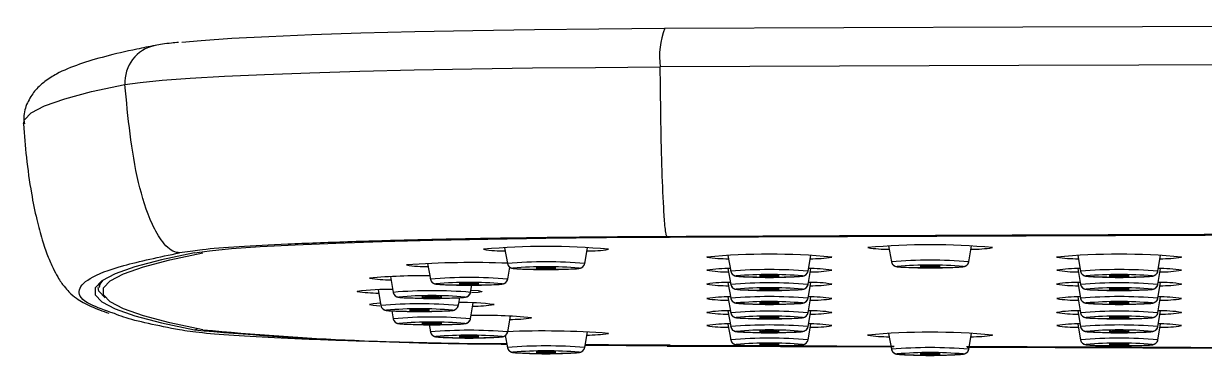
# Model space of a CAD drawing. Extents: x -2463 to 697, y 0 to 2315.
# Drawn here: x -1837.1 to -1774.6, y 1341.8 to 1359.4 of the extents above; entities that cross this region are included whole.
import ezdxf

# ---------------------------------------------------------------- set-up
doc = ezdxf.new("R2010")
doc.units = 0
doc.header["$LTSCALE"] = 10
doc.header["$MEASUREMENT"] = 0
doc.layers.get('0').update_dxf_attribs({"linetype": 'CONTINUOUS'})

msp = doc.modelspace()

# ---------------------------------------------------------------- linework, layer by layer
for p, q in [((-1811.626, 1347.53), (-1811.478, 1346.692)), ((-1807.39, 1346.692), (-1807.243, 1347.53)), ((-1792.424, 1347.533), (-1792.416, 1347.541)), ((-1791.315, 1347.619), (-1791.168, 1346.781)), ((-1787.08, 1346.781), (-1786.932, 1347.619)), ((-1785.824, 1347.533), (-1785.832, 1347.541)), ((-1828.12, 1347.352), (-1828.811, 1347.262)), ((-1812.734, 1347.444), (-1812.726, 1347.452)), ((-1806.134, 1347.444), (-1806.142, 1347.452)), ((-1800.924, 1347.034), (-1800.916, 1347.042)), ((-1799.815, 1347.12), (-1799.668, 1346.282)), ((-1795.58, 1346.282), (-1795.432, 1347.12)), ((-1794.324, 1347.034), (-1794.332, 1347.042)), ((-1782.424, 1347.034), (-1782.416, 1347.042)), ((-1781.315, 1347.12), (-1781.168, 1346.282)), ((-1777.08, 1346.282), (-1776.932, 1347.12)), ((-1775.824, 1347.034), (-1775.832, 1347.042)), ((-1816.807, 1346.615), (-1816.799, 1346.623)), ((-1815.698, 1346.701), (-1815.551, 1345.863)), ((-1811.463, 1345.863), (-1811.352, 1346.496)), ((-1800.924, 1346.336), (-1800.916, 1346.344)), ((-1799.815, 1346.422), (-1799.668, 1345.584)), ((-1795.58, 1345.584), (-1795.432, 1346.422)), ((-1794.324, 1346.336), (-1794.332, 1346.344)), ((-1782.424, 1346.336), (-1782.416, 1346.344)), ((-1781.315, 1346.422), (-1781.168, 1345.584)), ((-1777.08, 1345.584), (-1776.932, 1346.422)), ((-1775.824, 1346.336), (-1775.832, 1346.344)), ((-1818.772, 1345.917), (-1818.764, 1345.925)), ((-1817.663, 1346.003), (-1817.515, 1345.165)), ((-1799.815, 1345.689), (-1799.668, 1344.851)), ((-1795.58, 1344.851), (-1795.432, 1345.689)), ((-1781.315, 1345.689), (-1781.168, 1344.851)), ((-1777.08, 1344.851), (-1776.932, 1345.689)), ((-1833.074, 1345.618), (-1833.074, 1345.419)), ((-1819.416, 1345.227), (-1819.424, 1345.219)), ((-1818.315, 1345.305), (-1818.168, 1344.467)), ((-1813.428, 1345.165), (-1813.359, 1345.556)), ((-1812.832, 1345.227), (-1812.824, 1345.219)), ((-1800.924, 1345.603), (-1800.916, 1345.611)), ((-1794.324, 1345.603), (-1794.332, 1345.611)), ((-1782.424, 1345.603), (-1782.416, 1345.611)), ((-1775.824, 1345.603), (-1775.832, 1345.611)), ((-1818.772, 1344.521), (-1818.764, 1344.529)), ((-1814.006, 1344.885), (-1814.08, 1344.467)), ((-1813.428, 1343.769), (-1813.28, 1344.607)), ((-1812.172, 1344.521), (-1812.18, 1344.529)), ((-1800.924, 1344.835), (-1800.916, 1344.843)), ((-1799.815, 1344.921), (-1799.668, 1344.084)), ((-1795.58, 1344.084), (-1795.432, 1344.921)), ((-1794.324, 1344.835), (-1794.332, 1344.843)), ((-1782.424, 1344.835), (-1782.416, 1344.843)), ((-1781.315, 1344.921), (-1781.168, 1344.084)), ((-1777.08, 1344.084), (-1776.932, 1344.921)), ((-1775.824, 1344.835), (-1775.832, 1344.843)), ((-1817.589, 1344.186), (-1817.515, 1343.769)), ((-1811.463, 1343.071), (-1811.315, 1343.909)), ((-1810.207, 1343.823), (-1810.215, 1343.831)), ((-1800.924, 1344.102), (-1800.916, 1344.11)), ((-1799.815, 1344.188), (-1799.668, 1343.351)), ((-1795.58, 1343.351), (-1795.432, 1344.188)), ((-1794.324, 1344.102), (-1794.332, 1344.11)), ((-1782.424, 1344.102), (-1782.416, 1344.11)), ((-1781.315, 1344.188), (-1781.168, 1343.351)), ((-1777.08, 1343.351), (-1776.932, 1344.188)), ((-1775.824, 1344.102), (-1775.832, 1344.11)), ((-1815.619, 1343.462), (-1815.551, 1343.071)), ((-1800.924, 1343.404), (-1800.916, 1343.412)), ((-1799.815, 1343.49), (-1799.668, 1342.653)), ((-1795.58, 1342.653), (-1795.432, 1343.49)), ((-1794.324, 1343.404), (-1794.332, 1343.412)), ((-1782.424, 1343.404), (-1782.416, 1343.412)), ((-1781.315, 1343.49), (-1781.168, 1342.653)), ((-1777.08, 1342.653), (-1776.932, 1343.49)), ((-1775.824, 1343.404), (-1775.832, 1343.412)), ((-1811.589, 1342.875), (-1811.478, 1342.243)), ((-1807.39, 1342.243), (-1807.243, 1343.081)), ((-1806.134, 1342.995), (-1806.142, 1343.003)), ((-1792.424, 1342.905), (-1792.416, 1342.913)), ((-1791.315, 1342.991), (-1791.168, 1342.154)), ((-1787.08, 1342.154), (-1786.932, 1342.991)), ((-1785.824, 1342.905), (-1785.832, 1342.913)), ((-1803.031, 1342.326), (-1807.37, 1342.357)), ((-1803.031, 1342.326), (-1791.053, 1342.281)), ((-1791.034, 1342.305), (-1802.931, 1342.354)), ((-1802.875, 1342.37), (-1798.568, 1342.351)), ((-1797.073, 1342.345), (-1791.032, 1342.32)), ((-1787.171, 1342.267), (-1771.055, 1342.207))]:
    msp.add_line(p, q)
at = {"flags": 128}
for points in [[(-1803.148, 1359.138), (-1784.219, 1359.214), (-1765.249, 1359.276), (-1746.247, 1359.324), (-1727.219, 1359.359), (-1708.176, 1359.379), (-1689.124, 1359.386), (-1670.072, 1359.379), (-1651.028, 1359.359), (-1632.001, 1359.324), (-1612.999, 1359.276), (-1594.029, 1359.214), (-1575.1, 1359.138)], [(-1828.687, 1358.405), (-1827.665, 1358.498), (-1826.059, 1358.609), (-1824.099, 1358.712), (-1821.811, 1358.807), (-1819.227, 1358.893), (-1816.378, 1358.967), (-1813.305, 1359.029), (-1810.046, 1359.079), (-1806.645, 1359.115), (-1803.148, 1359.138)], [(-1831.701, 1356.158), (-1830.897, 1356.276), (-1829.742, 1356.39), (-1828.249, 1356.5), (-1826.435, 1356.603), (-1824.319, 1356.699), (-1821.926, 1356.787), (-1819.281, 1356.865), (-1816.414, 1356.934), (-1813.358, 1356.991), (-1810.145, 1357.037), (-1806.812, 1357.071), (-1803.396, 1357.092)], [(-1574.852, 1357.092), (-1593.822, 1357.168), (-1612.833, 1357.23), (-1631.877, 1357.279), (-1650.945, 1357.313), (-1670.031, 1357.334), (-1689.124, 1357.341), (-1708.217, 1357.334), (-1727.302, 1357.313), (-1746.371, 1357.279), (-1765.415, 1357.23), (-1784.426, 1357.168), (-1803.396, 1357.092)], [(-1837.061, 1354.074), (-1837.018, 1354.286), (-1836.662, 1354.662), (-1835.952, 1355.038), (-1834.888, 1355.413), (-1833.47, 1355.787), (-1831.701, 1356.158)], [(-1802.931, 1348.084), (-1784.038, 1348.16), (-1765.105, 1348.222), (-1746.138, 1348.27), (-1727.147, 1348.305), (-1708.14, 1348.325), (-1689.124, 1348.332), (-1670.108, 1348.325), (-1651.101, 1348.305), (-1632.11, 1348.27), (-1613.143, 1348.222), (-1594.209, 1348.16), (-1575.317, 1348.084)], [(-1828.024, 1347.257), (-1827.23, 1347.37), (-1826.068, 1347.48), (-1824.552, 1347.585), (-1822.703, 1347.683), (-1820.544, 1347.772), (-1818.105, 1347.853), (-1815.417, 1347.923), (-1812.516, 1347.982), (-1809.441, 1348.029), (-1806.232, 1348.063), (-1802.931, 1348.084)], [(-1802.875, 1348.069), (-1802.88, 1348.074), (-1802.884, 1348.084)], [(-1828.024, 1347.257), (-1829.773, 1346.889), (-1831.174, 1346.52), (-1832.226, 1346.149), (-1832.929, 1345.778), (-1833.28, 1345.405), (-1833.28, 1345.033), (-1832.929, 1344.661), (-1832.226, 1344.289), (-1831.174, 1343.918), (-1829.773, 1343.549), (-1828.024, 1343.182)], [(-1827.581, 1343.184), (-1829.327, 1343.551), (-1830.727, 1343.92), (-1831.778, 1344.29), (-1832.479, 1344.661), (-1832.83, 1345.033), (-1832.83, 1345.405), (-1832.479, 1345.777), (-1831.778, 1346.148), (-1830.727, 1346.518), (-1829.327, 1346.887), (-1827.581, 1347.254)], [(-1832.877, 1345.813), (-1833.03, 1345.605), (-1833.074, 1345.419)], [(-1832.757, 1344.881), (-1833.08, 1345.233), (-1833.124, 1345.419)], [(-1813.396, 1345.284), (-1813.023, 1345.258), (-1812.824, 1345.219)], [(-1813.38, 1345.155), (-1813.023, 1345.18), (-1812.824, 1345.219)], [(-1818.189, 1344.587), (-1818.573, 1344.561), (-1818.772, 1344.521)], [(-1818.772, 1344.521), (-1818.573, 1344.482), (-1818.215, 1344.457)], [(-1807.365, 1342.386), (-1806.232, 1342.375), (-1802.931, 1342.354)], [(-1802.875, 1342.37), (-1806.125, 1342.39), (-1807.362, 1342.402)], [(-1802.931, 1342.354), (-1802.926, 1342.359), (-1802.922, 1342.37)], [(-1771.043, 1342.234), (-1784.038, 1342.278), (-1787.197, 1342.29)], [(-1787.053, 1342.305), (-1783.992, 1342.294), (-1771.024, 1342.25)]]:
    msp.add_lwpolyline(points, dxfattribs=at)
for centre, radius, start, end in [((-1799.393, 1357.644), 4.041, 158.30974, 187.855), ((-1829.73, 1356.288), 1.975, 101.13729, 183.77498), ((-1809.434, 1311.7), 35.896, 84.72516, 95.27484), ((-1789.124, 1311.79), 35.895, 84.72515, 95.27485), ((-1791.343, 1354.18), 6.734, 260.76262, 270.4935), ((-1786.905, 1354.18), 6.734, 269.5065, 279.23738), ((-1811.653, 1354.091), 6.735, 260.76279, 270.49334), ((-1807.215, 1354.091), 6.734, 269.5065, 279.23738), ((-1797.624, 1311.299), 35.887, 84.72394, 95.27606), ((-1799.844, 1353.667), 6.721, 260.7557, 270.50639), ((-1795.404, 1353.667), 6.721, 269.49361, 279.2443), ((-1779.124, 1311.299), 35.887, 84.72394, 95.27606), ((-1781.344, 1353.667), 6.721, 260.7557, 270.50639), ((-1776.904, 1353.667), 6.721, 269.49361, 279.2443), ((-1813.325, 1298.952), 47.79, 87.73588, 94.17819), ((-1815.726, 1353.262), 6.735, 260.76279, 270.49334), ((-1809.434, 1323.159), 23.622, 85.0367, 94.9633), ((-1811.183, 1346.744), 0.3, 190.01997, 270.02355), ((-1809.434, 1326.294), 20.226, 85.04142, 94.95858), ((-1809.434, 1366.57), 20.202, 265.03541, 274.96459), ((-1809.434, 1340.389), 6.077, 85.04431, 94.95569), ((-1809.434, 1352.474), 6.053, 265.0243, 274.9757), ((-1807.686, 1346.744), 0.3, 269.97703, 349.98087), ((-1799.779, 1339.188), 7.239, 89.14077, 99.10329), ((-1799.843, 1352.983), 6.734, 260.76262, 270.4935), ((-1797.624, 1322.741), 23.63, 85.03841, 94.96159), ((-1799.372, 1346.334), 0.3, 190.01222, 270.01773), ((-1795.876, 1346.334), 0.3, 269.98285, 349.98862), ((-1795.458, 1339.273), 7.153, 80.87437, 90.8089), ((-1795.405, 1352.983), 6.734, 269.5065, 279.23738), ((-1789.124, 1323.248), 23.622, 85.0367, 94.9633), ((-1790.872, 1346.834), 0.3, 190.01913, 270.02439), ((-1789.124, 1326.383), 20.226, 85.04141, 94.95859), ((-1789.124, 1366.66), 20.202, 265.0354, 274.9646), ((-1789.124, 1340.479), 6.078, 85.04437, 94.95563), ((-1789.124, 1352.564), 6.053, 265.02436, 274.97564), ((-1787.375, 1346.834), 0.3, 269.97645, 349.98003), ((-1781.279, 1339.188), 7.239, 89.14077, 99.10329), ((-1781.343, 1352.983), 6.734, 260.76262, 270.4935), ((-1779.124, 1322.741), 23.63, 85.03841, 94.96159), ((-1780.872, 1346.334), 0.3, 190.01222, 270.01773), ((-1777.376, 1346.334), 0.3, 269.98143, 349.98862), ((-1776.964, 1339.227), 7.2, 80.88585, 90.84318), ((-1776.905, 1352.983), 6.734, 269.5065, 279.23738), ((-1816.162, 1318.099), 27.94, 88.7183, 95.35947), ((-1817.692, 1352.555), 6.726, 260.75936, 270.50272), ((-1813.507, 1322.346), 23.606, 85.03327, 94.96673), ((-1815.255, 1345.916), 0.3, 190.02796, 270.01556), ((-1813.507, 1325.481), 20.21, 85.03741, 94.96259), ((-1811.759, 1345.916), 0.3, 269.98502, 349.97288), ((-1799.785, 1338.508), 7.186, 89.16648, 99.11893), ((-1797.624, 1322.051), 23.622, 85.0367, 94.9633), ((-1797.624, 1325.908), 20.202, 85.03543, 94.96457), ((-1797.624, 1366.161), 20.202, 265.03543, 274.96457), ((-1797.624, 1339.98), 6.078, 85.04437, 94.95563), ((-1797.624, 1352.089), 6.078, 265.04437, 274.95563), ((-1795.458, 1338.544), 7.149, 80.87257, 90.80203), ((-1781.285, 1338.508), 7.186, 89.16648, 99.11893), ((-1779.124, 1322.051), 23.622, 85.0367, 94.9633), ((-1779.124, 1325.908), 20.202, 85.0354, 94.9646), ((-1779.124, 1366.161), 20.202, 265.0354, 274.9646), ((-1779.124, 1339.98), 6.078, 85.04437, 94.95563), ((-1779.124, 1352.089), 6.078, 265.04437, 274.95563), ((-1776.958, 1338.544), 7.149, 80.87257, 90.80203), ((-1817.693, 1331.09), 14.235, 89.27257, 96.98446), ((-1818.344, 1351.852), 6.721, 260.7557, 270.50639), ((-1815.472, 1321.632), 23.622, 85.0367, 94.9633), ((-1817.22, 1345.218), 0.3, 190.02602, 270.00392), ((-1813.507, 1365.742), 20.202, 265.03541, 274.96459), ((-1813.507, 1339.561), 6.077, 85.04424, 94.95576), ((-1813.507, 1351.646), 6.053, 265.02423, 274.97577), ((-1813.723, 1345.218), 0.3, 269.99454, 349.97693), ((-1799.843, 1352.25), 6.734, 260.76262, 270.4935), ((-1799.372, 1345.636), 0.3, 190.01997, 270.02355), ((-1797.624, 1325.186), 20.226, 85.04144, 94.95856), ((-1797.624, 1365.463), 20.202, 265.03543, 274.96457), ((-1797.624, 1339.282), 6.078, 85.04437, 94.95563), ((-1797.624, 1351.367), 6.053, 265.02436, 274.97564), ((-1795.875, 1345.636), 0.3, 269.97703, 349.98087), ((-1795.405, 1352.25), 6.734, 269.5065, 279.23738), ((-1781.343, 1352.25), 6.734, 260.76262, 270.4935), ((-1780.872, 1345.636), 0.3, 190.01997, 270.02355), ((-1779.124, 1325.186), 20.226, 85.04141, 94.95859), ((-1779.124, 1365.463), 20.202, 265.0354, 274.9646), ((-1779.124, 1339.282), 6.078, 85.04437, 94.95563), ((-1779.124, 1351.367), 6.053, 265.02436, 274.97564), ((-1777.375, 1345.636), 0.3, 269.97561, 349.98087), ((-1776.905, 1352.25), 6.734, 269.5065, 279.23738), ((-1816.124, 1320.926), 23.63, 85.03841, 94.96159), ((-1817.872, 1344.52), 0.3, 190.01222, 270.01773), ((-1815.472, 1324.792), 20.202, 85.03541, 94.96459), ((-1815.472, 1365.068), 20.226, 265.04142, 274.95858), ((-1815.472, 1338.888), 6.053, 85.02423, 94.97577), ((-1815.472, 1350.972), 6.077, 265.04424, 274.95576), ((-1814.376, 1344.52), 0.3, 269.98285, 349.98862), ((-1813.886, 1330.577), 14.049, 82.99264, 90.67984), ((-1813.253, 1351.168), 6.734, 269.5065, 279.23738), ((-1799.797, 1337.832), 7.093, 89.23316, 99.14223), ((-1799.844, 1351.473), 6.725, 260.7592, 270.50289), ((-1797.624, 1321.334), 23.606, 85.03327, 94.96673), ((-1799.372, 1344.904), 0.3, 190.02796, 270.01556), ((-1797.624, 1324.469), 20.21, 85.03743, 94.96257), ((-1797.624, 1364.73), 20.202, 265.03543, 274.96457), ((-1797.624, 1338.549), 6.078, 85.04437, 94.95563), ((-1797.624, 1350.634), 6.053, 265.02436, 274.97564), ((-1795.876, 1344.904), 0.3, 269.98502, 349.97288), ((-1795.458, 1337.775), 7.15, 80.87394, 90.79376), ((-1795.404, 1351.473), 6.725, 269.49711, 279.2408), ((-1781.297, 1337.832), 7.093, 89.23316, 99.14223), ((-1781.344, 1351.473), 6.725, 260.7592, 270.50289), ((-1779.124, 1321.334), 23.606, 85.03327, 94.96673), ((-1780.872, 1344.904), 0.3, 190.02796, 270.01556), ((-1779.124, 1324.469), 20.21, 85.03741, 94.96259), ((-1779.124, 1364.73), 20.202, 265.0354, 274.9646), ((-1779.124, 1338.549), 6.078, 85.04437, 94.95563), ((-1779.124, 1350.634), 6.053, 265.02436, 274.97564), ((-1777.376, 1344.904), 0.3, 269.9836, 349.97288), ((-1776.958, 1337.775), 7.15, 80.87394, 90.79376), ((-1776.904, 1351.473), 6.725, 269.49711, 279.2408), ((-1816.124, 1324.094), 20.202, 85.03543, 94.96457), ((-1816.124, 1364.346), 20.202, 265.03543, 274.96457), ((-1815.472, 1320.252), 23.606, 85.03327, 94.96673), ((-1816.124, 1338.165), 6.078, 85.04437, 94.95563), ((-1816.124, 1350.275), 6.078, 265.04437, 274.95563), ((-1812.801, 1316.198), 27.746, 84.63444, 91.23247), ((-1811.287, 1350.461), 6.725, 269.49711, 279.2408), ((-1799.791, 1337.048), 7.144, 89.20288, 99.12713), ((-1799.843, 1350.749), 6.734, 260.76262, 270.4935), ((-1797.624, 1320.55), 23.622, 85.0367, 94.9633), ((-1799.372, 1344.136), 0.3, 190.02542, 270.00453), ((-1797.624, 1323.71), 20.202, 85.03543, 94.96457), ((-1797.624, 1363.986), 20.226, 265.04144, 274.95856), ((-1797.624, 1337.805), 6.053, 85.02436, 94.97564), ((-1797.624, 1349.891), 6.078, 265.04437, 274.95563), ((-1795.876, 1344.136), 0.3, 269.99606, 349.97541), ((-1795.463, 1337.003), 7.19, 80.88277, 90.84141), ((-1795.405, 1350.749), 6.734, 269.5065, 279.23738), ((-1781.291, 1337.048), 7.144, 89.20288, 99.12713), ((-1781.343, 1350.749), 6.734, 260.76262, 270.4935), ((-1779.124, 1320.55), 23.622, 85.0367, 94.9633), ((-1780.872, 1344.136), 0.3, 190.02542, 270.00453), ((-1779.124, 1323.71), 20.202, 85.0354, 94.9646), ((-1779.124, 1363.986), 20.226, 265.04141, 274.95859), ((-1779.124, 1337.805), 6.053, 85.02436, 94.97564), ((-1779.124, 1349.891), 6.078, 265.04437, 274.95563), ((-1777.376, 1344.136), 0.3, 269.99464, 349.97541), ((-1776.963, 1337.003), 7.19, 80.88276, 90.84147), ((-1776.905, 1350.749), 6.734, 269.5065, 279.23738), ((-1828.026, 1343.379), 0.198, 270.61654, 316.36463), ((-1811.66, 1523.183), 180.744, 264.80564, 270.04675), ((-1811.991, 1509.68), 167.223, 264.65075, 270.16298), ((-1817.22, 1343.822), 0.3, 190.02856, 270.01496), ((-1815.472, 1323.387), 20.21, 85.03741, 94.96259), ((-1815.472, 1363.648), 20.202, 265.03541, 274.96459), ((-1815.472, 1337.467), 6.077, 85.04424, 94.95576), ((-1815.472, 1349.552), 6.053, 265.02423, 274.97577), ((-1813.507, 1319.538), 23.622, 85.0367, 94.9633), ((-1813.723, 1343.822), 0.3, 269.9835, 349.9744), ((-1799.785, 1336.309), 7.186, 89.16613, 99.11898), ((-1799.844, 1350.038), 6.721, 260.7557, 270.50639), ((-1797.624, 1319.817), 23.622, 85.0367, 94.9633), ((-1799.372, 1343.403), 0.3, 190.01997, 270.02355), ((-1797.624, 1322.952), 20.226, 85.04144, 94.95856), ((-1795.875, 1343.403), 0.3, 269.97703, 349.98087), ((-1795.47, 1336.253), 7.243, 80.89478, 90.87436), ((-1795.404, 1350.038), 6.721, 269.49361, 279.2443), ((-1781.285, 1336.309), 7.186, 89.16613, 99.11898), ((-1781.344, 1350.038), 6.721, 260.7557, 270.50639), ((-1779.124, 1319.817), 23.622, 85.0367, 94.9633), ((-1780.872, 1343.403), 0.3, 190.01997, 270.02355), ((-1779.124, 1322.952), 20.226, 85.04141, 94.95859), ((-1777.375, 1343.403), 0.3, 269.97561, 349.98087), ((-1776.97, 1336.253), 7.243, 80.89478, 90.87436), ((-1776.904, 1350.038), 6.721, 269.49361, 279.2443), ((-1815.255, 1343.124), 0.3, 190.02542, 270.00453), ((-1813.507, 1322.698), 20.202, 85.03541, 94.96459), ((-1813.507, 1362.974), 20.226, 265.04142, 274.95858), ((-1813.507, 1336.794), 6.053, 85.02423, 94.97577), ((-1813.507, 1348.878), 6.077, 265.04424, 274.95576), ((-1811.759, 1343.124), 0.3, 269.99606, 349.97541), ((-1809.615, 1295.383), 47.739, 85.81912, 92.26615), ((-1807.215, 1349.642), 6.734, 269.5065, 279.23738), ((-1797.624, 1319.119), 23.622, 85.0367, 94.9633), ((-1799.372, 1342.705), 0.3, 190.02542, 270.00453), ((-1797.624, 1363.229), 20.202, 265.03543, 274.96457), ((-1797.624, 1337.048), 6.078, 85.04437, 94.95563), ((-1797.624, 1349.133), 6.053, 265.02436, 274.97564), ((-1795.876, 1342.705), 0.3, 269.99606, 349.97541), ((-1789.124, 1307.162), 35.895, 84.72514, 95.27486), ((-1791.343, 1349.552), 6.734, 260.76262, 270.4935), ((-1786.905, 1349.552), 6.734, 269.5065, 279.23738), ((-1779.124, 1319.119), 23.622, 85.0367, 94.9633), ((-1780.872, 1342.705), 0.3, 190.02542, 270.00453), ((-1779.124, 1363.229), 20.202, 265.0354, 274.9646), ((-1779.124, 1337.048), 6.078, 85.04437, 94.95563), ((-1779.124, 1349.133), 6.053, 265.02436, 274.97564), ((-1777.376, 1342.705), 0.3, 269.99464, 349.97541), ((-1809.434, 1318.71), 23.622, 85.0367, 94.9633), ((-1811.183, 1342.295), 0.3, 190.01997, 270.02355), ((-1809.434, 1321.845), 20.226, 85.04142, 94.95858), ((-1809.434, 1362.121), 20.202, 265.03541, 274.96459), ((-1809.434, 1335.941), 6.077, 85.04431, 94.95569), ((-1809.434, 1348.026), 6.053, 265.0243, 274.9757), ((-1807.686, 1342.295), 0.3, 269.97703, 349.98087), ((-1797.624, 1322.279), 20.202, 85.03543, 94.96457), ((-1797.624, 1362.539), 20.21, 265.03743, 274.96257), ((-1797.624, 1336.375), 6.053, 85.02436, 94.97564), ((-1797.624, 1348.46), 6.078, 265.04437, 274.95563), ((-1789.124, 1318.62), 23.622, 85.0367, 94.9633), ((-1790.872, 1342.206), 0.3, 190.01913, 270.02439), ((-1789.124, 1321.755), 20.226, 85.04141, 94.95859), ((-1789.124, 1362.032), 20.202, 265.0354, 274.9646), ((-1789.124, 1335.851), 6.078, 85.04437, 94.95563), ((-1789.124, 1347.936), 6.053, 265.02436, 274.97564), ((-1787.375, 1342.206), 0.3, 269.97645, 349.98003), ((-1779.124, 1322.279), 20.202, 85.0354, 94.9646), ((-1779.124, 1362.539), 20.21, 265.03741, 274.96259), ((-1779.124, 1336.375), 6.053, 85.02436, 94.97564), ((-1779.124, 1348.46), 6.078, 265.04437, 274.95563)]:
    msp.add_arc(centre, radius, start, end)
for points, knots in [([(-1830.111, 1358.227), (-1830.435, 1358.163), (-1831.396, 1357.975), (-1832.774, 1357.652), (-1834.175, 1357.234), (-1835.167, 1356.826), (-1835.895, 1356.38), (-1836.413, 1355.927), (-1836.825, 1355.333), (-1837.085, 1354.651), (-1837.037, 1354.224), (-1837.021, 1354.077)], [0, 0, 0, 0, 0.08909, 0.264579, 0.443135, 0.630873, 0.736964, 0.821486, 0.895459, 0.963904, 1, 1, 1, 1]), ([(-1828.869, 1358.393), (-1828.996, 1358.381), (-1829.507, 1358.332), (-1829.852, 1358.272), (-1830.111, 1358.227)], [0, 0, 0, 0, 0.249332, 1, 1, 1, 1]), ([(-1803.031, 1348.109), (-1803.037, 1348.115), (-1803.061, 1348.139), (-1803.103, 1348.331), (-1803.161, 1348.84), (-1803.24, 1350.023), (-1803.346, 1352.821), (-1803.376, 1355.346), (-1803.396, 1357.092)], [0, 0, 0, 0, 0.016961, 0.05963, 0.113244, 0.223873, 0.463351, 1, 1, 1, 1]), ([(-1828.81, 1347.258), (-1828.865, 1347.264), (-1829.055, 1347.282), (-1829.387, 1347.464), (-1829.843, 1347.96), (-1830.469, 1349.125), (-1831.309, 1351.899), (-1831.541, 1354.417), (-1831.701, 1356.158)], [0, 0, 0, 0, 0.0169595, 0.0596271, 0.1132439, 0.2238732, 0.4633475, 1, 1, 1, 1]), ([(-1837.062, 1354.074), (-1837.019, 1353.484), (-1836.929, 1352.243), (-1836.687, 1350.537), (-1836.39, 1349.069), (-1836.089, 1347.95), (-1835.785, 1347.066), (-1835.496, 1346.408), (-1835.193, 1345.85), (-1834.914, 1345.462), (-1834.569, 1345.078), (-1834.168, 1344.768), (-1833.534, 1344.411), (-1832.882, 1344.18), (-1832.555, 1344.065)], [0, 0, 0, 0, 0.048243, 0.101385, 0.142259, 0.176994, 0.209084, 0.243149, 0.277535, 0.337979, 0.395403, 0.522044, 0.760556, 1, 1, 1, 1]), ([(-1575.217, 1348.112), (-1586.027, 1348.155), (-1607.637, 1348.242), (-1640.193, 1348.321), (-1672.804, 1348.362), (-1705.443, 1348.362), (-1738.055, 1348.321), (-1770.61, 1348.242), (-1792.22, 1348.155), (-1803.031, 1348.112)], [0, 0, 0, 0, 0.142913, 0.285691, 0.428514, 0.571485, 0.714307, 0.857085, 1, 1, 1, 1]), ([(-1803.031, 1348.112), (-1804.591, 1348.103), (-1807.712, 1348.084), (-1812.155, 1348.024), (-1816.291, 1347.942), (-1819.99, 1347.837), (-1823.194, 1347.714), (-1825.748, 1347.574), (-1827.422, 1347.452), (-1827.958, 1347.376), (-1828.12, 1347.352)], [0, 0, 0, 0, 0.134543, 0.2691, 0.403636, 0.5382, 0.672737, 0.807301, 0.941843, 1, 1, 1, 1]), ([(-1832.264, 1344.047), (-1832.738, 1344.209), (-1833.873, 1344.599), (-1834.298, 1345.219), (-1833.725, 1345.904), (-1832.007, 1346.586), (-1829.877, 1347.036), (-1828.811, 1347.262)], [0, 0, 0, 0, 0.151771, 0.363924, 0.57608, 0.787848, 1, 1, 1, 1]), ([(-1811.482, 1346.744), (-1811.478, 1346.706), (-1811.471, 1346.638), (-1811.421, 1346.556), (-1811.366, 1346.502), (-1811.313, 1346.47), (-1811.269, 1346.453), (-1811.224, 1346.44), (-1811.131, 1346.424), (-1810.926, 1346.41), (-1810.496, 1346.393), (-1810.133, 1346.389), (-1809.977, 1346.387)], [0, 0, 0, 0, 0.046545, 0.084471, 0.116983, 0.145858, 0.173028, 0.206967, 0.272803, 0.537758, 0.801552, 1, 1, 1, 1]), ([(-1809.977, 1346.387), (-1809.92, 1346.386), (-1809.659, 1346.382), (-1809.122, 1346.383), (-1808.487, 1346.391), (-1807.974, 1346.407), (-1807.739, 1346.425), (-1807.642, 1346.44), (-1807.572, 1346.462), (-1807.504, 1346.5), (-1807.439, 1346.564), (-1807.394, 1346.651), (-1807.388, 1346.715), (-1807.386, 1346.744)], [0, 0, 0, 0, 0.052975, 0.23954, 0.425493, 0.612205, 0.803455, 0.866828, 0.895138, 0.91839, 0.945419, 0.975604, 1, 1, 1, 1]), ([(-1799.672, 1346.334), (-1799.668, 1346.297), (-1799.661, 1346.228), (-1799.611, 1346.146), (-1799.556, 1346.092), (-1799.503, 1346.061), (-1799.459, 1346.043), (-1799.414, 1346.031), (-1799.321, 1346.015), (-1799.116, 1346), (-1798.686, 1345.983), (-1798.323, 1345.979), (-1798.167, 1345.977)], [0, 0, 0, 0, 0.0465227, 0.0844692, 0.1169814, 0.1458498, 0.1730124, 0.206967, 0.2727904, 0.5377516, 0.8015489, 1, 1, 1, 1]), ([(-1798.167, 1345.977), (-1798.109, 1345.976), (-1797.849, 1345.972), (-1797.312, 1345.973), (-1796.677, 1345.981), (-1796.164, 1345.997), (-1795.929, 1346.015), (-1795.831, 1346.03), (-1795.762, 1346.052), (-1795.693, 1346.09), (-1795.628, 1346.155), (-1795.583, 1346.241), (-1795.578, 1346.306), (-1795.576, 1346.334)], [0, 0, 0, 0, 0.052979, 0.239546, 0.425497, 0.612216, 0.803468, 0.866841, 0.895154, 0.9184, 0.945422, 0.97562, 1, 1, 1, 1]), ([(-1791.172, 1346.833), (-1791.168, 1346.796), (-1791.161, 1346.727), (-1791.111, 1346.645), (-1791.056, 1346.592), (-1791.003, 1346.56), (-1790.959, 1346.542), (-1790.914, 1346.53), (-1790.821, 1346.514), (-1790.616, 1346.499), (-1790.186, 1346.483), (-1789.823, 1346.478), (-1789.667, 1346.476)], [0, 0, 0, 0, 0.046545, 0.084472, 0.116984, 0.145857, 0.173027, 0.206967, 0.272802, 0.537758, 0.801549, 1, 1, 1, 1]), ([(-1789.667, 1346.476), (-1789.609, 1346.475), (-1789.349, 1346.471), (-1788.812, 1346.472), (-1788.177, 1346.48), (-1787.664, 1346.497), (-1787.429, 1346.514), (-1787.331, 1346.529), (-1787.262, 1346.551), (-1787.193, 1346.589), (-1787.128, 1346.654), (-1787.083, 1346.741), (-1787.078, 1346.805), (-1787.076, 1346.833)], [0, 0, 0, 0, 0.052973, 0.239541, 0.425491, 0.612205, 0.803456, 0.866828, 0.895139, 0.918389, 0.945419, 0.975603, 1, 1, 1, 1]), ([(-1781.172, 1346.334), (-1781.168, 1346.297), (-1781.161, 1346.228), (-1781.111, 1346.146), (-1781.056, 1346.092), (-1781.003, 1346.061), (-1780.959, 1346.043), (-1780.914, 1346.031), (-1780.821, 1346.015), (-1780.616, 1346), (-1780.186, 1345.983), (-1779.823, 1345.979), (-1779.667, 1345.977)], [0, 0, 0, 0, 0.046523, 0.08447, 0.116982, 0.14585, 0.173013, 0.206967, 0.272791, 0.537752, 0.801549, 1, 1, 1, 1]), ([(-1779.667, 1345.977), (-1779.609, 1345.976), (-1779.349, 1345.972), (-1778.812, 1345.973), (-1778.177, 1345.981), (-1777.664, 1345.997), (-1777.429, 1346.015), (-1777.331, 1346.03), (-1777.262, 1346.052), (-1777.193, 1346.09), (-1777.128, 1346.155), (-1777.083, 1346.241), (-1777.078, 1346.306), (-1777.076, 1346.334)], [0, 0, 0, 0, 0.0529767, 0.2395457, 0.4254968, 0.6122158, 0.8034683, 0.8668407, 0.8951538, 0.9183991, 0.9454218, 0.9756197, 1, 1, 1, 1]), ([(-1815.555, 1345.916), (-1815.551, 1345.878), (-1815.544, 1345.809), (-1815.494, 1345.727), (-1815.439, 1345.674), (-1815.386, 1345.642), (-1815.342, 1345.624), (-1815.297, 1345.612), (-1815.204, 1345.596), (-1814.999, 1345.581), (-1814.569, 1345.565), (-1814.206, 1345.56), (-1814.05, 1345.558)], [0, 0, 0, 0, 0.046548, 0.084476, 0.116986, 0.145854, 0.173024, 0.206974, 0.272798, 0.537757, 0.80155, 1, 1, 1, 1]), ([(-1814.05, 1345.558), (-1813.992, 1345.558), (-1813.732, 1345.553), (-1813.195, 1345.554), (-1812.56, 1345.562), (-1812.046, 1345.579), (-1811.812, 1345.596), (-1811.714, 1345.611), (-1811.645, 1345.633), (-1811.576, 1345.671), (-1811.511, 1345.736), (-1811.466, 1345.823), (-1811.461, 1345.887), (-1811.459, 1345.916)], [0, 0, 0, 0, 0.052978, 0.239542, 0.42549, 0.612208, 0.803457, 0.866829, 0.895139, 0.91839, 0.945419, 0.975604, 1, 1, 1, 1]), ([(-1817.52, 1345.218), (-1817.516, 1345.18), (-1817.508, 1345.111), (-1817.459, 1345.029), (-1817.404, 1344.976), (-1817.351, 1344.944), (-1817.307, 1344.926), (-1817.262, 1344.914), (-1817.168, 1344.898), (-1816.964, 1344.883), (-1816.534, 1344.867), (-1816.171, 1344.862), (-1816.015, 1344.861)], [0, 0, 0, 0, 0.046548, 0.084475, 0.116981, 0.145856, 0.173026, 0.206965, 0.272801, 0.537759, 0.801551, 1, 1, 1, 1]), ([(-1816.015, 1344.861), (-1815.957, 1344.86), (-1815.697, 1344.855), (-1815.16, 1344.856), (-1814.525, 1344.864), (-1814.011, 1344.881), (-1813.777, 1344.899), (-1813.679, 1344.913), (-1813.61, 1344.935), (-1813.541, 1344.973), (-1813.476, 1345.038), (-1813.431, 1345.125), (-1813.426, 1345.189), (-1813.423, 1345.218)], [0, 0, 0, 0, 0.052974, 0.239538, 0.425486, 0.612204, 0.803452, 0.866823, 0.895135, 0.918387, 0.945405, 0.975604, 1, 1, 1, 1]), ([(-1799.672, 1345.636), (-1799.668, 1345.599), (-1799.661, 1345.53), (-1799.611, 1345.448), (-1799.556, 1345.394), (-1799.503, 1345.363), (-1799.459, 1345.345), (-1799.414, 1345.333), (-1799.321, 1345.317), (-1799.116, 1345.302), (-1798.686, 1345.285), (-1798.323, 1345.281), (-1798.167, 1345.279)], [0, 0, 0, 0, 0.046548, 0.084474, 0.116981, 0.145856, 0.173024, 0.206975, 0.2728, 0.537757, 0.801551, 1, 1, 1, 1]), ([(-1798.167, 1345.279), (-1798.109, 1345.278), (-1797.849, 1345.274), (-1797.312, 1345.275), (-1796.677, 1345.283), (-1796.164, 1345.3), (-1795.929, 1345.317), (-1795.831, 1345.332), (-1795.762, 1345.354), (-1795.693, 1345.392), (-1795.628, 1345.457), (-1795.583, 1345.543), (-1795.578, 1345.608), (-1795.576, 1345.636)], [0, 0, 0, 0, 0.0529779, 0.2395422, 0.4254907, 0.6122072, 0.8034564, 0.8668291, 0.8951386, 0.91839, 0.9454189, 0.9756039, 1, 1, 1, 1]), ([(-1781.172, 1345.636), (-1781.168, 1345.599), (-1781.161, 1345.53), (-1781.111, 1345.448), (-1781.056, 1345.394), (-1781.003, 1345.363), (-1780.959, 1345.345), (-1780.914, 1345.333), (-1780.821, 1345.317), (-1780.616, 1345.302), (-1780.186, 1345.285), (-1779.823, 1345.281), (-1779.667, 1345.279)], [0, 0, 0, 0, 0.046548, 0.084474, 0.116981, 0.145856, 0.173025, 0.206976, 0.2728, 0.537757, 0.801551, 1, 1, 1, 1]), ([(-1779.667, 1345.279), (-1779.609, 1345.278), (-1779.349, 1345.274), (-1778.812, 1345.275), (-1778.177, 1345.283), (-1777.664, 1345.3), (-1777.429, 1345.317), (-1777.331, 1345.332), (-1777.262, 1345.354), (-1777.193, 1345.392), (-1777.128, 1345.457), (-1777.083, 1345.543), (-1777.078, 1345.608), (-1777.076, 1345.636)], [0, 0, 0, 0, 0.052976, 0.239542, 0.425491, 0.612207, 0.803457, 0.866829, 0.895139, 0.918389, 0.945419, 0.975604, 1, 1, 1, 1]), ([(-1818.172, 1344.52), (-1818.168, 1344.482), (-1818.161, 1344.413), (-1818.111, 1344.331), (-1818.056, 1344.278), (-1818.003, 1344.246), (-1817.959, 1344.228), (-1817.914, 1344.216), (-1817.82, 1344.2), (-1817.618, 1344.185), (-1817.133, 1344.168), (-1816.649, 1344.159), (-1816.35, 1344.16), (-1816.278, 1344.16)], [0, 0, 0, 0, 0.0399786, 0.0725873, 0.1005127, 0.1253354, 0.1486771, 0.1778463, 0.2344203, 0.4621106, 0.6888002, 0.9254404, 1, 1, 1, 1]), ([(-1816.278, 1344.16), (-1816.125, 1344.159), (-1815.749, 1344.158), (-1815.175, 1344.167), (-1814.664, 1344.183), (-1814.429, 1344.201), (-1814.331, 1344.215), (-1814.262, 1344.237), (-1814.193, 1344.275), (-1814.128, 1344.34), (-1814.083, 1344.427), (-1814.078, 1344.491), (-1814.076, 1344.52)], [0, 0, 0, 0, 0.1429275, 0.3525071, 0.5629428, 0.7784942, 0.8499181, 0.8818284, 0.9080343, 0.9384853, 0.9725221, 1, 1, 1, 1]), ([(-1799.672, 1344.903), (-1799.668, 1344.866), (-1799.661, 1344.797), (-1799.611, 1344.715), (-1799.556, 1344.662), (-1799.503, 1344.63), (-1799.459, 1344.612), (-1799.414, 1344.6), (-1799.321, 1344.584), (-1799.116, 1344.569), (-1798.686, 1344.553), (-1798.323, 1344.548), (-1798.167, 1344.546)], [0, 0, 0, 0, 0.046522, 0.084468, 0.11698, 0.145855, 0.173024, 0.206964, 0.272798, 0.537756, 0.801551, 1, 1, 1, 1]), ([(-1798.167, 1344.546), (-1798.109, 1344.545), (-1797.849, 1344.541), (-1797.312, 1344.542), (-1796.677, 1344.55), (-1796.164, 1344.567), (-1795.929, 1344.584), (-1795.831, 1344.599), (-1795.762, 1344.621), (-1795.693, 1344.659), (-1795.628, 1344.724), (-1795.583, 1344.811), (-1795.578, 1344.875), (-1795.576, 1344.903)], [0, 0, 0, 0, 0.052975, 0.23954, 0.425493, 0.612205, 0.803455, 0.866828, 0.895138, 0.91839, 0.945419, 0.975604, 1, 1, 1, 1]), ([(-1781.172, 1344.903), (-1781.168, 1344.866), (-1781.161, 1344.797), (-1781.111, 1344.715), (-1781.056, 1344.662), (-1781.003, 1344.63), (-1780.959, 1344.612), (-1780.914, 1344.6), (-1780.821, 1344.584), (-1780.616, 1344.569), (-1780.186, 1344.553), (-1779.823, 1344.548), (-1779.667, 1344.546)], [0, 0, 0, 0, 0.0465228, 0.0844688, 0.1169806, 0.1458557, 0.173024, 0.2069644, 0.2727983, 0.5377566, 0.8015511, 1, 1, 1, 1]), ([(-1779.667, 1344.546), (-1779.609, 1344.545), (-1779.349, 1344.541), (-1778.812, 1344.542), (-1778.177, 1344.55), (-1777.664, 1344.567), (-1777.429, 1344.584), (-1777.331, 1344.599), (-1777.262, 1344.621), (-1777.193, 1344.659), (-1777.128, 1344.724), (-1777.083, 1344.811), (-1777.078, 1344.875), (-1777.076, 1344.903)], [0, 0, 0, 0, 0.052973, 0.239541, 0.425493, 0.612205, 0.803455, 0.866828, 0.895138, 0.918388, 0.945419, 0.975604, 1, 1, 1, 1]), ([(-1828.811, 1343.177), (-1829.947, 1343.402), (-1831.406, 1343.69), (-1832.109, 1343.982), (-1832.264, 1344.047)], [0, 0, 0, 0, 0.779551, 1, 1, 1, 1]), ([(-1817.52, 1343.822), (-1817.516, 1343.784), (-1817.508, 1343.715), (-1817.459, 1343.633), (-1817.404, 1343.58), (-1817.351, 1343.548), (-1817.307, 1343.53), (-1817.262, 1343.518), (-1817.168, 1343.502), (-1816.966, 1343.487), (-1816.481, 1343.47), (-1815.997, 1343.462), (-1815.697, 1343.462), (-1815.626, 1343.462)], [0, 0, 0, 0, 0.039978, 0.072588, 0.100525, 0.125339, 0.148687, 0.177852, 0.234427, 0.462115, 0.688802, 0.925441, 1, 1, 1, 1]), ([(-1815.626, 1343.462), (-1815.473, 1343.461), (-1815.097, 1343.46), (-1814.523, 1343.469), (-1814.012, 1343.485), (-1813.777, 1343.503), (-1813.679, 1343.517), (-1813.61, 1343.539), (-1813.541, 1343.577), (-1813.476, 1343.642), (-1813.431, 1343.729), (-1813.426, 1343.793), (-1813.423, 1343.822)], [0, 0, 0, 0, 0.142926, 0.352501, 0.562936, 0.778484, 0.849909, 0.881815, 0.908021, 0.938484, 0.972504, 1, 1, 1, 1]), ([(-1799.672, 1344.136), (-1799.668, 1344.098), (-1799.661, 1344.029), (-1799.611, 1343.947), (-1799.556, 1343.894), (-1799.503, 1343.862), (-1799.459, 1343.844), (-1799.414, 1343.832), (-1799.321, 1343.816), (-1799.118, 1343.801), (-1798.633, 1343.784), (-1798.149, 1343.776), (-1797.85, 1343.776), (-1797.778, 1343.776)], [0, 0, 0, 0, 0.039998, 0.072589, 0.100528, 0.125341, 0.148688, 0.177854, 0.234429, 0.462116, 0.688804, 0.925441, 1, 1, 1, 1]), ([(-1797.778, 1343.776), (-1797.625, 1343.775), (-1797.249, 1343.774), (-1796.675, 1343.783), (-1796.164, 1343.799), (-1795.929, 1343.817), (-1795.831, 1343.831), (-1795.762, 1343.853), (-1795.693, 1343.891), (-1795.628, 1343.956), (-1795.583, 1344.043), (-1795.578, 1344.107), (-1795.576, 1344.136)], [0, 0, 0, 0, 0.142925, 0.352499, 0.562931, 0.778479, 0.849902, 0.881812, 0.908017, 0.938468, 0.972504, 1, 1, 1, 1]), ([(-1781.172, 1344.136), (-1781.168, 1344.098), (-1781.161, 1344.029), (-1781.111, 1343.947), (-1781.056, 1343.894), (-1781.003, 1343.862), (-1780.959, 1343.844), (-1780.914, 1343.832), (-1780.821, 1343.816), (-1780.618, 1343.801), (-1780.133, 1343.784), (-1779.649, 1343.776), (-1779.35, 1343.776), (-1779.278, 1343.776)], [0, 0, 0, 0, 0.039999, 0.07259, 0.100528, 0.125341, 0.148688, 0.177854, 0.234429, 0.462116, 0.688804, 0.925439, 1, 1, 1, 1]), ([(-1779.278, 1343.776), (-1779.125, 1343.775), (-1778.749, 1343.774), (-1778.175, 1343.783), (-1777.664, 1343.799), (-1777.429, 1343.817), (-1777.331, 1343.831), (-1777.262, 1343.853), (-1777.193, 1343.891), (-1777.128, 1343.956), (-1777.083, 1344.043), (-1777.078, 1344.107), (-1777.076, 1344.136)], [0, 0, 0, 0, 0.142925, 0.352499, 0.562931, 0.778479, 0.849902, 0.881812, 0.908016, 0.938468, 0.972504, 1, 1, 1, 1]), ([(-1811.507, 1342.41), (-1811.707, 1342.413), (-1813.389, 1342.435), (-1816.273, 1342.498), (-1819.996, 1342.601), (-1823.188, 1342.724), (-1825.766, 1342.864), (-1827.746, 1343.015), (-1828.456, 1343.123), (-1828.811, 1343.177)], [0, 0, 0, 0, 0.021941, 0.184968, 0.347961, 0.510987, 0.67398, 0.836999, 1, 1, 1, 1]), ([(-1799.672, 1343.403), (-1799.668, 1343.365), (-1799.661, 1343.296), (-1799.611, 1343.215), (-1799.556, 1343.161), (-1799.503, 1343.129), (-1799.459, 1343.111), (-1799.414, 1343.099), (-1799.32, 1343.083), (-1799.118, 1343.068), (-1798.633, 1343.051), (-1798.149, 1343.043), (-1797.85, 1343.043), (-1797.778, 1343.043)], [0, 0, 0, 0, 0.0399982, 0.0725894, 0.1005281, 0.1253415, 0.1486883, 0.1778546, 0.2344199, 0.4621172, 0.6887987, 0.9254411, 1, 1, 1, 1]), ([(-1797.778, 1343.043), (-1797.625, 1343.042), (-1797.249, 1343.041), (-1796.675, 1343.05), (-1796.164, 1343.066), (-1795.929, 1343.084), (-1795.831, 1343.099), (-1795.762, 1343.12), (-1795.693, 1343.158), (-1795.628, 1343.223), (-1795.583, 1343.31), (-1795.578, 1343.374), (-1795.576, 1343.403)], [0, 0, 0, 0, 0.1429266, 0.3525018, 0.5629425, 0.7784836, 0.8499084, 0.8818149, 0.9080207, 0.9384838, 0.9725041, 1, 1, 1, 1]), ([(-1781.172, 1343.403), (-1781.168, 1343.365), (-1781.161, 1343.296), (-1781.111, 1343.215), (-1781.056, 1343.161), (-1781.003, 1343.129), (-1780.959, 1343.111), (-1780.914, 1343.099), (-1780.82, 1343.083), (-1780.618, 1343.068), (-1780.133, 1343.051), (-1779.649, 1343.043), (-1779.35, 1343.043), (-1779.278, 1343.043)], [0, 0, 0, 0, 0.039999, 0.07259, 0.100528, 0.125342, 0.148689, 0.177855, 0.23442, 0.462117, 0.688799, 0.925439, 1, 1, 1, 1]), ([(-1779.278, 1343.043), (-1779.125, 1343.042), (-1778.749, 1343.041), (-1778.175, 1343.05), (-1777.664, 1343.066), (-1777.429, 1343.084), (-1777.331, 1343.099), (-1777.262, 1343.12), (-1777.193, 1343.158), (-1777.128, 1343.223), (-1777.083, 1343.31), (-1777.078, 1343.374), (-1777.076, 1343.403)], [0, 0, 0, 0, 0.1429266, 0.3525018, 0.5629426, 0.7784837, 0.8499085, 0.881815, 0.9080191, 0.9384838, 0.9725041, 1, 1, 1, 1]), ([(-1815.555, 1343.124), (-1815.551, 1343.086), (-1815.544, 1343.017), (-1815.494, 1342.935), (-1815.439, 1342.882), (-1815.386, 1342.85), (-1815.342, 1342.832), (-1815.297, 1342.82), (-1815.203, 1342.804), (-1815.001, 1342.789), (-1814.516, 1342.772), (-1814.032, 1342.764), (-1813.733, 1342.764), (-1813.661, 1342.764)], [0, 0, 0, 0, 0.039998, 0.072591, 0.100528, 0.125335, 0.148691, 0.177856, 0.234422, 0.46212, 0.688799, 0.925441, 1, 1, 1, 1]), ([(-1813.661, 1342.764), (-1813.508, 1342.763), (-1813.132, 1342.762), (-1812.558, 1342.771), (-1812.047, 1342.787), (-1811.812, 1342.805), (-1811.714, 1342.819), (-1811.645, 1342.841), (-1811.576, 1342.879), (-1811.511, 1342.944), (-1811.466, 1343.031), (-1811.461, 1343.095), (-1811.459, 1343.124)], [0, 0, 0, 0, 0.142926, 0.352499, 0.56294, 0.778479, 0.849902, 0.881812, 0.908017, 0.938468, 0.972504, 1, 1, 1, 1]), ([(-1799.672, 1342.705), (-1799.668, 1342.667), (-1799.661, 1342.598), (-1799.611, 1342.517), (-1799.556, 1342.463), (-1799.503, 1342.431), (-1799.459, 1342.413), (-1799.414, 1342.401), (-1799.32, 1342.385), (-1799.118, 1342.37), (-1798.633, 1342.353), (-1798.149, 1342.345), (-1797.85, 1342.345), (-1797.778, 1342.345)], [0, 0, 0, 0, 0.039979, 0.072571, 0.10051, 0.125318, 0.148673, 0.17784, 0.234406, 0.4621, 0.688792, 0.92544, 1, 1, 1, 1]), ([(-1797.778, 1342.345), (-1797.625, 1342.345), (-1797.249, 1342.343), (-1796.675, 1342.352), (-1796.164, 1342.368), (-1795.929, 1342.386), (-1795.831, 1342.4), (-1795.762, 1342.422), (-1795.693, 1342.46), (-1795.628, 1342.525), (-1795.583, 1342.612), (-1795.578, 1342.676), (-1795.576, 1342.705)], [0, 0, 0, 0, 0.142928, 0.352505, 0.562948, 0.778491, 0.849924, 0.881827, 0.908033, 0.938487, 0.972522, 1, 1, 1, 1]), ([(-1781.172, 1342.705), (-1781.168, 1342.667), (-1781.161, 1342.598), (-1781.111, 1342.517), (-1781.056, 1342.463), (-1781.003, 1342.431), (-1780.959, 1342.413), (-1780.914, 1342.401), (-1780.82, 1342.385), (-1780.618, 1342.37), (-1780.133, 1342.353), (-1779.649, 1342.345), (-1779.35, 1342.345), (-1779.278, 1342.345)], [0, 0, 0, 0, 0.03998, 0.072571, 0.100511, 0.125318, 0.148674, 0.17784, 0.234407, 0.4621, 0.688792, 0.925437, 1, 1, 1, 1]), ([(-1779.278, 1342.345), (-1779.125, 1342.345), (-1778.749, 1342.343), (-1778.175, 1342.352), (-1777.664, 1342.368), (-1777.429, 1342.386), (-1777.331, 1342.4), (-1777.262, 1342.422), (-1777.193, 1342.46), (-1777.128, 1342.525), (-1777.083, 1342.612), (-1777.078, 1342.676), (-1777.076, 1342.705)], [0, 0, 0, 0, 0.142928, 0.352505, 0.562948, 0.778491, 0.849924, 0.881827, 0.908031, 0.938487, 0.972522, 1, 1, 1, 1]), ([(-1811.482, 1342.295), (-1811.478, 1342.257), (-1811.471, 1342.189), (-1811.421, 1342.107), (-1811.366, 1342.053), (-1811.313, 1342.021), (-1811.269, 1342.004), (-1811.224, 1341.991), (-1811.131, 1341.975), (-1810.928, 1341.961), (-1810.443, 1341.944), (-1809.96, 1341.935), (-1809.66, 1341.935), (-1809.588, 1341.935)], [0, 0, 0, 0, 0.039998, 0.072589, 0.100528, 0.125341, 0.148689, 0.177854, 0.23443, 0.462116, 0.688804, 0.925441, 1, 1, 1, 1]), ([(-1809.588, 1341.935), (-1809.436, 1341.935), (-1809.059, 1341.934), (-1808.486, 1341.942), (-1807.974, 1341.958), (-1807.739, 1341.976), (-1807.642, 1341.991), (-1807.572, 1342.013), (-1807.504, 1342.051), (-1807.439, 1342.115), (-1807.394, 1342.202), (-1807.388, 1342.266), (-1807.386, 1342.295)], [0, 0, 0, 0, 0.142926, 0.352503, 0.562937, 0.778485, 0.849909, 0.881816, 0.908021, 0.938484, 0.972504, 1, 1, 1, 1]), ([(-1791.172, 1342.206), (-1791.168, 1342.168), (-1791.161, 1342.099), (-1791.111, 1342.017), (-1791.056, 1341.964), (-1791.003, 1341.932), (-1790.959, 1341.914), (-1790.914, 1341.902), (-1790.82, 1341.886), (-1790.618, 1341.871), (-1790.133, 1341.854), (-1789.649, 1341.846), (-1789.35, 1341.846), (-1789.278, 1341.846)], [0, 0, 0, 0, 0.039998, 0.07259, 0.100529, 0.12534, 0.148688, 0.177855, 0.234429, 0.462116, 0.688802, 0.925439, 1, 1, 1, 1]), ([(-1789.278, 1341.846), (-1789.125, 1341.845), (-1788.749, 1341.844), (-1788.175, 1341.853), (-1787.664, 1341.869), (-1787.429, 1341.887), (-1787.331, 1341.901), (-1787.262, 1341.923), (-1787.193, 1341.961), (-1787.128, 1342.026), (-1787.083, 1342.113), (-1787.078, 1342.177), (-1787.076, 1342.206)], [0, 0, 0, 0, 0.142926, 0.352499, 0.562935, 0.778484, 0.849908, 0.881816, 0.90802, 0.938485, 0.972504, 1, 1, 1, 1])]:
    msp.add_open_spline(points, degree=3, knots=knots)

doc.saveas('drawing.dxf')
